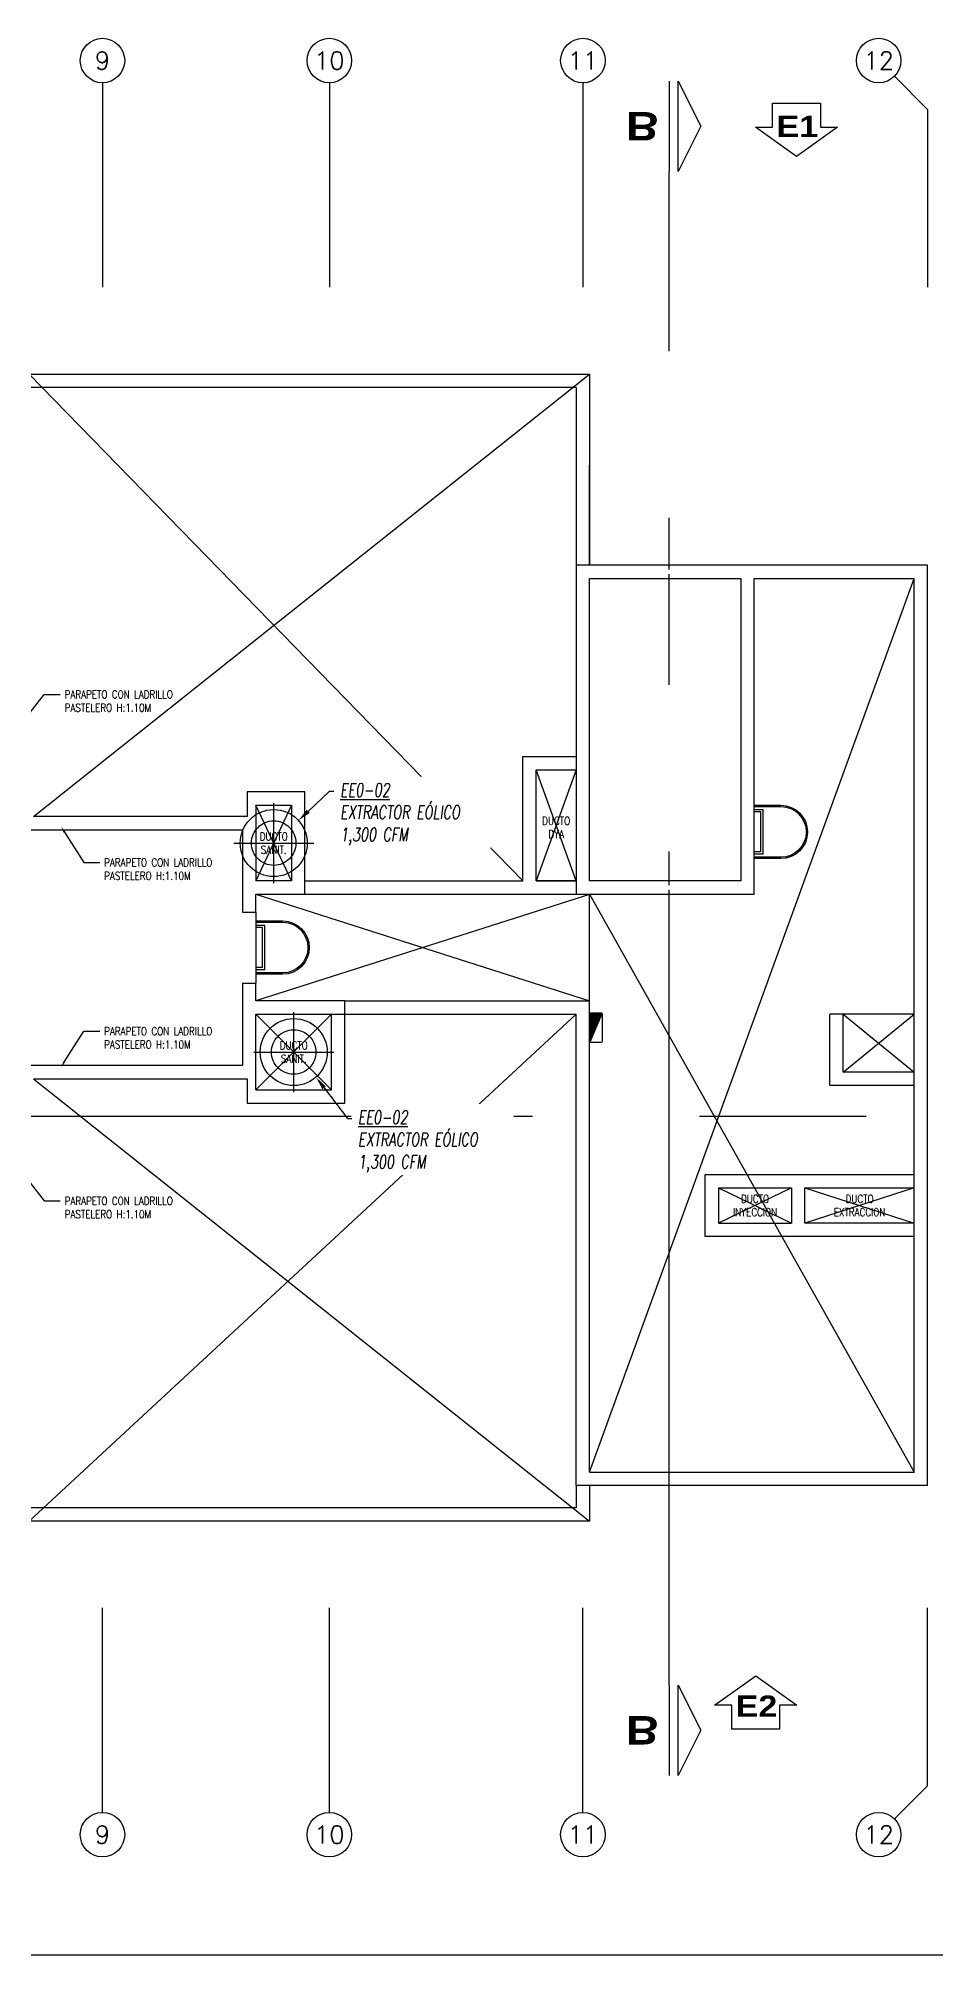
# Model space of a CAD drawing. Header units: millimetres. Extents: x 98 to 155, y -181 to 127.
# Drawn here: x 118.5 to 128.58, y -180.48 to -158.93 of the extents above; entities that cross this region are included whole.
import ezdxf
from ezdxf import colors
from ezdxf.entities.mleader import LeaderData, LeaderLine
from ezdxf.enums import TextEntityAlignment as Align
from ezdxf.math import Vec2, Vec3

# ---------------------------------------------------------------- set-up
doc = ezdxf.new("R2010")
doc.units = ezdxf.units.MM
doc.header["$LTSCALE"] = 15
doc.set_wipeout_variables(frame=1)
for name, pattern in [('CENTER', [2, 1.25, -0.25, 0.25, -0.25]), ('HIDDEN2', [0.1875, 0.125, -0.0625]), ('PHANTOM', [63.5, 31.75, -6.35, 6.35, -6.35, 6.35, -6.35]), ('PHANTOM2', [1.25, 0.625, -0.125, 0.125, -0.125, 0.125, -0.125])]:
    doc.linetypes.add(name, pattern=pattern)
doc.layers.get('0').update_dxf_attribs({"color": 250})
for name, color, linetype in [('A-CORTE', 250, 'CENTER'), ('A-COTAS INT', 250, 'Continuous'), ('A-EJES', 250, 'PHANTOM'), ('A-HATCH', 250, 'Continuous'), ('A-LINEAS', 250, 'Continuous'), ('A-MURO BAJO', 250, 'Continuous'), ('A_50_TextoIndicaciones', 250, 'Continuous'), ('L13 Texto Grande', 150, 'Continuous'), ('L3 Equipos y Ductos', 160, 'Continuous'), ('L5 Linea mediana segmentada', 191, 'HIDDEN2'), ('L6 Linea fina', 141, 'Continuous'), ('L7 Linea fina segmentada', 141, 'HIDDEN2')]:
    doc.layers.add(name, color=color, linetype=linetype)
doc.styles.add('JNV ING', font='romans.shx', dxfattribs={"width": 0.7, "oblique": 8, "height": 0.15})
doc.styles.add('R140', font='ariblk.ttf', dxfattribs={"height": 3.55})
doc.styles.add('R160-75', font='ariblk.ttf', dxfattribs={"height": 0.6})
doc.styles.add('ROMANS', font='romans.shx', dxfattribs={"width": 0.8})
doc.styles.add('TXT_COTAS', font='romans.shx', dxfattribs={"width": 0.8})

# ---------------------------------------------------------------- blocks, each defined once
blk = doc.blocks.new('EEO-01')
at = {"layer": 'L3 Equipos y Ductos'}
blk.add_circle((0, 0), 0.377, dxfattribs=at)
at = {"layer": 'L5 Linea mediana segmentada'}
blk.add_circle((0, 0), 0.25, dxfattribs=at)
at = {"layer": 'L7 Linea fina segmentada'}
for points in [[(0, -0.449), (0, 0.449)], [(-0.449, 0), (0.449, 0)]]:
    blk.add_lwpolyline(points, dxfattribs=at)
blk = doc.blocks.new('*U96')
at = {"linetype": 'Continuous'}
h = blk.add_hatch(dxfattribs=at)
h.set_pattern_fill('ANSI31', color=256, scale=0.1, style=0)
h.set_pattern_definition([(45, (0, 0), (-0.0088388, 0.0088388), [])])
h.paths.add_polyline_path([(0.197, 0.066, 0.414214), (0.175, 0.088), (-0.175, 0.088, 0.198912), (-0.191, 0.082), (0.191, -0.082, 0.198912), (0.197, -0.066)])
blk.add_line((-0.191, 0.082), (0.191, -0.082), dxfattribs=at)
blk.add_lwpolyline([(-0.197, 0.066), (-0.197, -0.066, 0.414214), (-0.175, -0.088), (0.175, -0.088, 0.414214), (0.197, -0.066), (0.197, 0.066, 0.414214), (0.175, 0.088), (-0.175, 0.088, 0.414214)], format="xyb", close=True, dxfattribs=at)
blk = doc.blocks.new('TEXTO DUCTOS PT')
at = {"layer": 'A_50_TextoIndicaciones', "char_height": 0.09, "width": 0.4157, "attachment_point": 5, "style": 'ROMANS'}
for s, insert in [('\\pxsm1,t16;DUCTO DYA', (21.325, -5.575, 0)), ('\\pxsm1,t16;DUCTO SANIT.', (18.15, -5.75, 0)), ('\\pxsm1,t16;DUCTO SANIT.', (18.375, -8.1, 0)), ('\\pxsm1,qc,t16;DUCTO INYECCION', (23.56, -9.825, 0)), ('\\pxsm1,qc,t16;DUCTO EXTRACCION', (24.735, -9.825, 0))]:
    blk.add_mtext(s, dxfattribs=dict(at, insert=insert))
blk = doc.blocks.new('Ejes_Torre C')
for p, q in [((26.85, 16.35), (26.477, 16.723)), ((26.85, -2.5), (26.477, -2.873))]:
    blk.add_line(p, q)
at = {"layer": 'A-EJES', "linetype": 'PHANTOM2'}
for points in [[(17.575, 16.65), (17.575, 14.35)], [(20.125, 16.65), (20.125, 14.35)], [(22.975, 16.65), (22.975, 14.35)], [(26.85, 16.35), (26.85, 14.35)], [(17.575, -2.8), (17.575, -0.5)], [(20.125, -2.8), (20.125, -0.5)], [(22.975, -2.8), (22.975, -0.5)], [(26.85, -2.5), (26.85, -0.5)]]:
    blk.add_lwpolyline(points, dxfattribs=at)
at = {"layer": 'A-EJES', "linetype": 'Continuous'}
for centre in [(17.575, 16.9), (20.125, 16.9), (22.975, 16.9), (26.3, 16.9), (17.575, -3.05), (20.125, -3.05), (22.975, -3.05), (26.3, -3.05)]:
    blk.add_circle(centre, 0.25, dxfattribs=at)
at = {"layer": 'A-EJES', "linetype": 'Continuous', "style": 'ROMANS'}
for s, p in [('9', (17.575, 16.9)), ('10', (20.125, 16.9)), ('11', (22.975, 16.9)), ('12', (26.3, 16.9)), ('9', (17.575, -3.05)), ('10', (20.125, -3.05)), ('11', (22.975, -3.05)), ('12', (26.3, -3.05))]:
    blk.add_text(s, height=0.2, dxfattribs=at).set_placement(p, align=Align.MIDDLE_CENTER)
blk = doc.blocks.new('*U25')
blk.add_lwpolyline([(-4.65, -4.35), (-4.65, 0.15), (-7.86, 0.15), (-0.15, 5.69), (7.57, 0.15), (4.35, 0.15), (4.35, -4.35)], close=True)
at = {"linetype": 'Continuous', "style": 'R140'}
blk.add_attdef('ELEVACION', text='', height=3.55, dxfattribs=at).set_placement((0, 0), align=Align.MIDDLE_CENTER)
blk = doc.blocks.new('*U99')
blk.add_line((-3, -5.08), (-3, 5.08))
blk.add_lwpolyline([(-4.02, 5.08), (-4.02, -5.08), (-6.56, 0)], close=True)
at = {"linetype": 'Continuous', "style": 'R160-75'}
blk.add_attdef('A', text='', height=0.3, dxfattribs=at).set_placement((0, 0), align=Align.MIDDLE_CENTER)
blk = doc.blocks.new('*U29')
blk.add_lwpolyline([(4.35, 4.35), (4.35, -0.15), (7.57, -0.15), (-0.15, -5.69), (-7.86, -0.15), (-4.65, -0.15), (-4.65, 4.35)], close=True)
at = {"linetype": 'Continuous', "style": 'R140'}
blk.add_attdef('ELEVACION', text='', height=3.55, dxfattribs=at).set_placement((0, 0), align=Align.MIDDLE_CENTER)
blk = doc.blocks.new('Cortes-Elev.')
at = {"layer": 'A-CORTE', "linetype": 'CENTER', "ltscale": 0.5}
for points in [[(23.945, 20.831), (23.945, 37.853)], [(-1.966, 27.228), (51.86, 27.228)]]:
    blk.add_lwpolyline(points, dxfattribs=at)
ref = blk.add_blockref('*U99', (23.645, 38.361), dxfattribs=dict(at, xscale=0.1, yscale=0.1, zscale=-0.1, rotation=180))
ref.add_attrib('A', 'B', dxfattribs={"layer": '0', "linetype": 'Continuous', "extrusion": (0, 0, -1), "height": 0.32, "rotation": 180, "style": 'R160-75'}).set_placement((-23.645, 38.361), align=Align.MIDDLE)
ref = blk.add_blockref('*U29', (25.385, 38.36), dxfattribs=dict(at, xscale=0.05980032655866058, yscale=0.05980032655866058, zscale=0.05980032655866058))
ref.add_attrib('ELEVACION', 'E1', dxfattribs={"layer": '0', "linetype": 'Continuous', "height": 0.2392, "style": 'R160-75'}).set_placement((25.385, 38.36), align=Align.MIDDLE_CENTER)
ref = blk.add_blockref('*U25', (24.926, 20.595), dxfattribs=dict(at, xscale=0.05980032655866058, yscale=0.05980032655866058, zscale=0.05980032655866058))
ref.add_attrib('ELEVACION', 'E2', dxfattribs={"layer": '0', "linetype": 'Continuous', "height": 0.2392, "style": 'R160-75'}).set_placement((24.926, 20.595), align=Align.MIDDLE_CENTER)
ref = blk.add_blockref('*U99', (23.645, 20.323), dxfattribs=dict(at, xscale=0.1, yscale=0.1, zscale=-0.1, rotation=180))
ref.add_attrib('A', 'B', dxfattribs={"layer": '0', "linetype": 'Continuous', "extrusion": (0, 0, -1), "height": 0.32, "rotation": 180, "style": 'R160-75'}).set_placement((-23.645, 20.323), align=Align.MIDDLE)
blk = doc.blocks.new('TEXTO NOTAS T')
at = {"layer": 'A_50_TextoIndicaciones'}
ml = blk.add_multileader_mtext('Standard', dxfattribs=at)
ml.set_content('\\pxsm1,t16;TECHO LIGERO BASTIDOR DE ALUMINIO Y COBERTURA POLICARBONATO', color=256, style='TXT_COTAS')
ml.set_leader_properties(color=256)
ml.build(insert=Vec2(0, 0))
ml.multileader.update_dxf_attribs({"dogleg_length": 0.05, "arrow_head_size": 0.07})
ctx = ml.context
ctx.base_point, ctx.char_height, ctx.arrow_head_size, ctx.landing_gap_size, ctx.plane_origin = Vec3(6.178, -2.499), 0.09, 0.07, 0.05, Vec3(8.223, -2.576)
ctx.text_align_type = 2
notes = []
notes.append((ctx, [(0, (1, 1, 0), (7.829, -2.499), (-1, 0), 0.05, [(0, [(8.088, -2.832)], 0, [])])]))
ctx.mtext.insert, ctx.mtext.width, ctx.mtext.defined_height, ctx.mtext.alignment, ctx.mtext.flow_direction = Vec3(7.729, -2.454), 1.51556, 0.515, 3, 5
ml = blk.add_multileader_mtext('Standard', dxfattribs=at)
ml.set_content('\\pxsm1,t16;TECHO LIGERO BASTIDOR DE ALUMINIO Y COBERTURA POLICARBONATO', color=256, style='TXT_COTAS')
ml.set_leader_properties(color=256)
ml.build(insert=Vec2(0, 0))
ml.multileader.update_dxf_attribs({"dogleg_length": 0.05, "arrow_head_size": 0.07})
ctx = ml.context
ctx.base_point, ctx.char_height, ctx.arrow_head_size, ctx.landing_gap_size, ctx.plane_origin = Vec3(10.377, -2.499), 0.09, 0.07, 0.05, Vec3(9.934, -2.576)
notes.append((ctx, [(0, (1, 1, 0), (10.327, -2.499), (1, 0), 0.05, [(0, [(10.069, -2.832)], 0, [])])]))
ctx.mtext.insert, ctx.mtext.width, ctx.mtext.defined_height, ctx.mtext.flow_direction = Vec3(10.427, -2.454), 1.51556, 0.515, 5
ml = blk.add_multileader_mtext('Standard', dxfattribs=at)
ml.set_content('\\pxsm1;PARAPETO CON LADRILLO PASTELERO H:1.10M', color=256, style='TXT_COTAS')
ml.set_leader_properties(color=256)
ml.build(insert=Vec2(0, 0))
ml.multileader.update_dxf_attribs({"dogleg_length": 0.05, "arrow_head_size": 0.07})
ctx = ml.context
ctx.base_point, ctx.char_height, ctx.arrow_head_size, ctx.landing_gap_size, ctx.plane_origin = Vec3(9.303, -3.615), 0.09, 0.07, 0.05, Vec3(9.052, -3.92)
notes.append((ctx, [(0, (1, 1, 0), (9.171, -3.615), (1, 0), 0.132, [(0, [(8.902, -3.376)], 0, [])])]))
ctx.mtext.insert, ctx.mtext.width, ctx.mtext.defined_height, ctx.mtext.flow_direction = Vec3(9.353, -3.57), 1.77393, 0.515, 5
ml = blk.add_multileader_mtext('Standard', dxfattribs=at)
ml.set_content('\\pxsm1;PARAPETO CON LADRILLO PASTELERO H:1.10M', color=256, style='TXT_COTAS')
ml.set_leader_properties(color=256)
ml.build(insert=Vec2(0, 0))
ml.multileader.update_dxf_attribs({"dogleg_length": 0.05, "arrow_head_size": 0.07})
ctx = ml.context
ctx.base_point, ctx.char_height, ctx.arrow_head_size, ctx.landing_gap_size, ctx.plane_origin = Vec3(3.865, -3.622), 0.09, 0.07, 0.05, Vec3(3.621, -3.444)
notes.append((ctx, [(0, (1, 1, 0), (3.686, -3.622), (1, 0), 0.179, [(0, [(3.431, -3.948)], 0, [])])]))
ctx.mtext.insert, ctx.mtext.width, ctx.mtext.defined_height, ctx.mtext.flow_direction = Vec3(3.915, -3.577), 1.77393, 0.515, 5
ml = blk.add_multileader_mtext('Standard', dxfattribs=at)
ml.set_content('\\pxsm1;PARAPETO CON LADRILLO PASTELERO H:1.10M', color=256, style='TXT_COTAS')
ml.set_leader_properties(color=256)
ml.build(insert=Vec2(0, 0))
ml.multileader.update_dxf_attribs({"dogleg_length": 0.05, "arrow_head_size": 0.07})
ctx = ml.context
ctx.base_point, ctx.char_height, ctx.arrow_head_size, ctx.landing_gap_size, ctx.plane_origin = Vec3(15.75, -4.077), 0.09, 0.07, 0.05, Vec3(15.507, -3.899)
notes.append((ctx, [(0, (1, 1, 0), (15.571, -4.077), (1, 0), 0.179, [(0, [(15.317, -4.403)], 0, [])])]))
ctx.mtext.insert, ctx.mtext.width, ctx.mtext.defined_height, ctx.mtext.flow_direction = Vec3(15.8, -4.032), 1.77393, 0.515, 5
ml = blk.add_multileader_mtext('Standard', dxfattribs=at)
ml.set_content('PANELES SOLARES', color=256, style='TXT_COTAS')
ml.set_leader_properties(color=256)
ml.build(insert=Vec2(0, 0))
ml.multileader.update_dxf_attribs({"dogleg_length": 0.05, "arrow_head_size": 0.07})
ctx = ml.context
ctx.base_point, ctx.char_height, ctx.arrow_head_size, ctx.landing_gap_size, ctx.plane_origin = Vec3(11.828, -4.328), 0.09, 0.07, 0.05, Vec3(11.585, -4.151)
notes.append((ctx, [(0, (1, 1, 0), (11.649, -4.328), (1, 0), 0.179, [(0, [(11.522, -4.655)], 0, [])])]))
ctx.mtext.insert, ctx.mtext.width, ctx.mtext.defined_height, ctx.mtext.flow_direction = Vec3(11.878, -4.283), 0.75886, 0.515, 5
ml = blk.add_multileader_mtext('Standard', dxfattribs=at)
ml.set_content('\\pxsm1;PARAPETO CON LADRILLO PASTELERO H:1.10M', color=256, style='TXT_COTAS')
ml.set_leader_properties(color=256)
ml.build(insert=Vec2(0, 0))
ml.multileader.update_dxf_attribs({"dogleg_length": 0.05, "arrow_head_size": 0.07})
ctx = ml.context
ctx.base_point, ctx.char_height, ctx.arrow_head_size, ctx.landing_gap_size, ctx.plane_origin = Vec3(16.194, -5.968), 0.09, 0.07, 0.05, Vec3(15.951, -6.146)
notes.append((ctx, [(0, (1, 1, 0), (16.015, -5.968), (1, 0), 0.179, [(0, [(15.761, -5.568)], 0, [])])]))
ctx.mtext.insert, ctx.mtext.width, ctx.mtext.defined_height, ctx.mtext.flow_direction = Vec3(16.244, -5.923), 1.77393, 0.515, 5
ml = blk.add_multileader_mtext('Standard', dxfattribs=at)
ml.set_content('\\pxsm1;SARDINEL H:0.10M', color=256, style='TXT_COTAS')
ml.set_leader_properties(color=256)
ml.build(insert=Vec2(0, 0))
ml.multileader.update_dxf_attribs({"dogleg_length": 0.05, "arrow_head_size": 0.07})
ctx = ml.context
ctx.base_point, ctx.char_height, ctx.arrow_head_size, ctx.landing_gap_size, ctx.plane_origin = Vec3(7.785, -6.21), 0.09, 0.07, 0.05, Vec3(8.662, -6.357)
ctx.text_align_type = 2
notes.append((ctx, [(0, (1, 1, 0), (8.566, -6.21), (-1, 0), 0.194, [(0, [(8.73, -5.895)], 0, [])])]))
ctx.mtext.insert, ctx.mtext.width, ctx.mtext.defined_height, ctx.mtext.alignment, ctx.mtext.flow_direction = Vec3(8.322, -6.165), 0.68351, 0.515, 3, 5
ml = blk.add_multileader_mtext('Standard', dxfattribs=at)
ml.set_content('PANELES SOLARES', color=256, style='TXT_COTAS')
ml.set_leader_properties(color=256)
ml.build(insert=Vec2(0, 0))
ml.multileader.update_dxf_attribs({"dogleg_length": 0.05, "arrow_head_size": 0.07})
ctx = ml.context
ctx.base_point, ctx.char_height, ctx.arrow_head_size, ctx.landing_gap_size, ctx.plane_origin = Vec3(6.261, -6.419), 0.09, 0.07, 0.05, Vec3(6.018, -6.147)
notes.append((ctx, [(0, (1, 1, 0), (6.082, -6.419), (1, 0), 0.179, [(0, [(5.955, -6.651)], 0, [])])]))
ctx.mtext.insert, ctx.mtext.width, ctx.mtext.defined_height, ctx.mtext.flow_direction = Vec3(6.311, -6.374), 0.75886, 0.515, 5
ml = blk.add_multileader_mtext('Standard', dxfattribs=at)
ml.set_content('\\pxsm1;PARAPETO CON LADRILLO PASTELERO H:1.10M', color=256, style='TXT_COTAS')
ml.set_leader_properties(color=256)
ml.build(insert=Vec2(0, 0))
ml.multileader.update_dxf_attribs({"dogleg_length": 0.05, "arrow_head_size": 0.07})
ctx = ml.context
ctx.base_point, ctx.char_height, ctx.arrow_head_size, ctx.landing_gap_size, ctx.plane_origin = Vec3(1.829, -6.648), 0.09, 0.07, 0.05, Vec3(2.645, -6.501)
ctx.text_align_type = 2
notes.append((ctx, [(0, (1, 1, 0), (2.698, -6.648), (-1, 0), 0.2, [(0, [(2.835, -7.005)], 0, [])])]))
ctx.mtext.insert, ctx.mtext.width, ctx.mtext.defined_height, ctx.mtext.alignment, ctx.mtext.flow_direction = Vec3(2.448, -6.603), 0.68351, 0.515, 3, 5
ml = blk.add_multileader_mtext('Standard', dxfattribs=at)
ml.set_content('\\pxsm1;PARAPETO CON LADRILLO PASTELERO H:1.10M', color=256, style='TXT_COTAS')
ml.set_leader_properties(color=256)
ml.build(insert=Vec2(0, 0))
ml.multileader.update_dxf_attribs({"dogleg_length": 0.05, "arrow_head_size": 0.07})
ctx = ml.context
ctx.base_point, ctx.char_height, ctx.arrow_head_size, ctx.landing_gap_size, ctx.plane_origin = Vec3(16.194, -7.865), 0.09, 0.07, 0.05, Vec3(15.951, -7.687)
notes.append((ctx, [(0, (1, 1, 0), (16.015, -7.865), (1, 0), 0.179, [(0, [(15.761, -8.265)], 0, [])])]))
ctx.mtext.insert, ctx.mtext.width, ctx.mtext.defined_height, ctx.mtext.flow_direction = Vec3(16.244, -7.82), 1.77393, 0.515, 5
ml = blk.add_multileader_mtext('Standard', dxfattribs=at)
ml.set_content('\\pxsm1;PARAPETO CON LADRILLO PASTELERO H:1.10M', color=256, style='TXT_COTAS')
ml.set_leader_properties(color=256)
ml.build(insert=Vec2(0, 0))
ml.multileader.update_dxf_attribs({"dogleg_length": 0.05, "arrow_head_size": 0.07})
ctx = ml.context
ctx.base_point, ctx.char_height, ctx.arrow_head_size, ctx.landing_gap_size, ctx.plane_origin = Vec3(2.19, -8.231), 0.09, 0.07, 0.05, Vec3(1.946, -8.053)
notes.append((ctx, [(0, (1, 1, 0), (2.011, -8.231), (1, 0), 0.179, [(0, [(1.756, -8.558)], 0, [])])]))
ctx.mtext.insert, ctx.mtext.width, ctx.mtext.defined_height, ctx.mtext.flow_direction = Vec3(2.24, -8.186), 0.71502, 0.515, 5
ml = blk.add_multileader_mtext('Standard', dxfattribs=at)
ml.set_content('\\pxsm1;SARDINEL H:0.10M', color=256, style='TXT_COTAS')
ml.set_leader_properties(color=256)
ml.build(insert=Vec2(0, 0))
ml.multileader.update_dxf_attribs({"dogleg_length": 0.05, "arrow_head_size": 0.07})
ctx = ml.context
ctx.base_point, ctx.char_height, ctx.arrow_head_size, ctx.landing_gap_size, ctx.plane_origin = Vec3(7.785, -8.81), 0.09, 0.07, 0.05, Vec3(8.662, -8.957)
ctx.text_align_type = 2
notes.append((ctx, [(0, (1, 1, 0), (8.566, -8.81), (-1, 0), 0.194, [(0, [(8.73, -8.495)], 0, [])])]))
ctx.mtext.insert, ctx.mtext.width, ctx.mtext.defined_height, ctx.mtext.alignment, ctx.mtext.flow_direction = Vec3(8.322, -8.765), 0.68351, 0.515, 3, 5
ml = blk.add_multileader_mtext('Standard', dxfattribs=at)
ml.set_content('PANELES SOLARES', color=256, style='TXT_COTAS')
ml.set_leader_properties(color=256)
ml.build(insert=Vec2(0, 0))
ml.multileader.update_dxf_attribs({"dogleg_length": 0.05, "arrow_head_size": 0.07})
ctx = ml.context
ctx.base_point, ctx.char_height, ctx.arrow_head_size, ctx.landing_gap_size, ctx.plane_origin = Vec3(11.806, -9.456), 0.09, 0.07, 0.05, Vec3(11.562, -9.278)
notes.append((ctx, [(0, (1, 1, 0), (11.627, -9.456), (1, 0), 0.179, [(0, [(11.499, -9.234)], 0, [])])]))
ctx.mtext.insert, ctx.mtext.width, ctx.mtext.defined_height, ctx.mtext.flow_direction = Vec3(11.856, -9.411), 0.75886, 0.515, 5
ml = blk.add_multileader_mtext('Standard', dxfattribs=at)
ml.set_content('\\pxsm1;PARAPETO CON LADRILLO PASTELERO H:1.10M', color=256, style='TXT_COTAS')
ml.set_leader_properties(color=256)
ml.build(insert=Vec2(0, 0))
ml.multileader.update_dxf_attribs({"dogleg_length": 0.05, "arrow_head_size": 0.07})
ctx = ml.context
ctx.base_point, ctx.char_height, ctx.arrow_head_size, ctx.landing_gap_size, ctx.plane_origin = Vec3(15.75, -9.773), 0.09, 0.07, 0.05, Vec3(15.507, -9.951)
notes.append((ctx, [(0, (1, 1, 0), (15.571, -9.773), (1, 0), 0.179, [(0, [(15.317, -9.446)], 0, [])])]))
ctx.mtext.insert, ctx.mtext.width, ctx.mtext.defined_height, ctx.mtext.flow_direction = Vec3(15.8, -9.728), 1.77393, 0.515, 5
ml = blk.add_multileader_mtext('Standard', dxfattribs=at)
ml.set_content('\\pxsm1;PARAPETO CON LADRILLO PASTELERO H:1.10M', color=256, style='TXT_COTAS')
ml.set_leader_properties(color=256)
ml.build(insert=Vec2(0, 0))
ml.multileader.update_dxf_attribs({"dogleg_length": 0.05, "arrow_head_size": 0.07})
ctx = ml.context
ctx.base_point, ctx.char_height, ctx.arrow_head_size, ctx.landing_gap_size, ctx.plane_origin = Vec3(7.508, -10.107), 0.09, 0.07, 0.05, Vec3(7.369, -9.929)
notes.append((ctx, [(0, (1, 1, 0), (7.329, -10.107), (1, 0), 0.179, [(0, [(7.179, -10.433)], 0, [])])]))
ctx.mtext.insert, ctx.mtext.width, ctx.mtext.defined_height, ctx.mtext.flow_direction = Vec3(7.558, -10.062), 1.77393, 0.515, 5
ml = blk.add_multileader_mtext('Standard', dxfattribs=at)
ml.set_content('\\pxsm1,t16;TECHO LIGERO BASTIDOR DE ALUMINIO Y COBERTURA POLICARBONATO', color=256, style='TXT_COTAS')
ml.set_leader_properties(color=256)
ml.build(insert=Vec2(0, 0))
ml.multileader.update_dxf_attribs({"dogleg_length": 0.05, "arrow_head_size": 0.07})
ctx = ml.context
ctx.base_point, ctx.char_height, ctx.arrow_head_size, ctx.landing_gap_size, ctx.plane_origin = Vec3(6.178, -10.96), 0.09, 0.07, 0.05, Vec3(8.223, -11.037)
ctx.text_align_type = 2
notes.append((ctx, [(0, (1, 1, 0), (7.829, -10.96), (-1, 0), 0.05, [(0, [(8.088, -11.294)], 0, [])])]))
ctx.mtext.insert, ctx.mtext.width, ctx.mtext.defined_height, ctx.mtext.alignment, ctx.mtext.flow_direction = Vec3(7.729, -10.915), 1.51556, 0.515, 3, 5
ml = blk.add_multileader_mtext('Standard', dxfattribs=at)
ml.set_content('\\pxsm1,t16;TECHO LIGERO BASTIDOR DE ALUMINIO Y COBERTURA POLICARBONATO', color=256, style='TXT_COTAS')
ml.set_leader_properties(color=256)
ml.build(insert=Vec2(0, 0))
ml.multileader.update_dxf_attribs({"dogleg_length": 0.05, "arrow_head_size": 0.07})
ctx = ml.context
ctx.base_point, ctx.char_height, ctx.arrow_head_size, ctx.landing_gap_size, ctx.plane_origin = Vec3(10.377, -11.028), 0.09, 0.07, 0.05, Vec3(9.934, -11.104)
notes.append((ctx, [(0, (1, 1, 0), (10.327, -11.028), (1, 0), 0.05, [(0, [(10.069, -11.361)], 0, [])])]))
ctx.mtext.insert, ctx.mtext.width, ctx.mtext.defined_height, ctx.mtext.flow_direction = Vec3(10.427, -10.983), 1.51556, 0.515, 5
for ctx, leaders in notes:
    for number, flags, end, landing, length, lines in leaders:
        leader = LeaderData()
        leader.index, (leader.has_last_leader_line, leader.has_dogleg_vector, leader.attachment_direction) = number, flags
        leader.last_leader_point, leader.dogleg_vector, leader.dogleg_length = Vec3(end), Vec3(landing), length
        for number, points, colour, breaks in lines:
            line = LeaderLine()
            line.index, line.vertices, line.color, line.breaks = number, Vec3.list(points), colors.encode_raw_color(colour), breaks
            leader.lines.append(line)
        ctx.leaders.append(leader)

msp = doc.modelspace()

# ---------------------------------------------------------------- linework, layer by layer
for p, q in [((128.4922, -175.2036), (128.4922, -164.8536)), ((128.4923, -164.8536), (128.4923, -164.8536)), ((128.3422, -175.0535), (128.3422, -165.0036)), ((126.6422, -167.6035, 0), (126.5422, -167.6035, 0)), ((126.6172, -167.6285, 0), (126.5422, -167.6285, 0)), ((126.6172, -168.0785, 0), (126.6172, -167.6285, 0)), ((126.6422, -168.1035, 0), (126.6422, -167.6035, 0)), ((126.6172, -168.0785, 0), (126.5422, -168.0785, 0)), ((126.6422, -168.1035, 0), (126.5422, -168.1035, 0)), ((120.9422, -168.7536), (120.9422, -169.5536)), ((121.0422, -168.9036), (120.9422, -168.9036)), ((121.0172, -168.9286), (120.9422, -168.9286)), ((121.0172, -169.3786), (121.0172, -168.9286)), ((121.0422, -169.4036), (121.0422, -168.9036)), ((121.0172, -169.3786), (120.9422, -169.3786)), ((121.0422, -169.4036), (120.9422, -169.4036)), ((121.9422, -169.7536), (124.6922, -169.7536)), ((124.6922, -175.0535), (124.6922, -169.7536)), ((121.7922, -169.9036), (124.5422, -169.9036)), ((124.5422, -175.2035), (124.5422, -169.9036)), ((124.6922, -175.0535), (128.3422, -175.0535)), ((128.4922, -175.2036), (124.5422, -175.2035))]:
    msp.add_line(p, q)
at = {"elevation": 0}
for points in [[(126.5422, -167.5535), (126.8422, -167.5535, -1), (126.8422, -168.1535), (126.5422, -168.1535)], [(126.5422, -167.5685), (126.8422, -167.5685, -1), (126.8422, -168.1385), (126.5422, -168.1385)]]:
    msp.add_lwpolyline(points, format="xyb", dxfattribs=at)
for points in [[(120.9422, -168.8536), (121.2422, -168.8535, -1), (121.2422, -169.4535), (120.9422, -169.4536)], [(120.9422, -168.8686), (121.2422, -168.8685, -1), (121.2422, -169.4385), (120.9422, -169.4386)]]:
    msp.add_lwpolyline(points, format="xyb")
at = {"layer": 'A-HATCH'}
for p, q in [((113.0422, -162.7035), (124.6922, -162.7036)), ((127.3922, -170.7036), (127.3922, -169.9035)), ((127.5422, -169.9035), (127.3922, -169.9035)), ((127.5422, -170.5536), (127.5422, -169.9035)), ((128.3422, -169.9036), (128.3422, -169.9036)), ((128.3422, -170.5536), (127.5422, -170.5536)), ((128.3422, -170.7036), (127.3922, -170.7036)), ((125.9922, -172.4035), (125.9922, -171.7035)), ((125.9922, -171.7035), (128.3422, -171.7035)), ((126.1422, -171.8535, 0), (126.9622, -172.2535, 0)), ((126.9622, -171.8535, 0), (126.1422, -172.2535)), ((126.1422, -171.8535), (126.1422, -172.2535)), ((126.1422, -171.8535), (126.9622, -171.8535)), ((126.9622, -171.8535), (126.9622, -172.2535)), ((127.1122, -171.8535, 0), (128.3422, -172.2535)), ((128.3422, -171.8535), (127.1122, -172.2535, 0)), ((127.1122, -171.8535), (128.3422, -171.8535)), ((127.1122, -172.2535), (127.1122, -171.8535)), ((126.1422, -172.2535), (126.9622, -172.2535)), ((128.3422, -172.2535), (127.1122, -172.2535)), ((128.3422, -172.4035), (125.9922, -172.4035)), ((124.5422, -175.2035), (124.5422, -175.4536)), ((124.6922, -175.2035), (124.6922, -175.6036)), ((124.6922, -175.6036), (111.0923, -175.6036))]:
    msp.add_line(p, q, dxfattribs=at)
for points in [[(124.5422, -175.4536), (103.6172, -175.4536), (103.6172, -173.1286), (101.7922, -173.1286), (101.7922, -169.2286)], [(127.5422, -170.5536), (128.3422, -169.9036), (127.5422, -169.9035), (128.3422, -170.5536)]]:
    msp.add_lwpolyline(points, dxfattribs=at)
at = {"layer": 'A-LINEAS'}
for p, q in [((118.3922, -162.7036), (123.9422, -168.4036)), ((121.3422, -167.5536, 0), (120.9422, -168.4036)), ((121.3422, -168.4036), (120.9422, -167.5536, 0)), ((118.3922, -175.6036), (124.5422, -169.9036)), ((120.9422, -169.9036, 0), (121.7922, -170.7536, 0)), ((120.9422, -170.7536, 0), (121.7922, -169.9036, 0)), ((118.4422, -170.6285, 0), (124.6922, -175.6036))]:
    msp.add_line(p, q, dxfattribs=at)
at = {"layer": 'A-MURO BAJO'}
for p, q in [((120.9422, -167.5536, 0), (120.9422, -168.4036)), ((120.9422, -167.5536, 0), (121.3422, -167.5536, 0)), ((121.3422, -167.5536, 0), (121.3422, -168.4036)), ((121.3422, -168.4036), (120.9422, -168.4036)), ((120.7922, -168.7536), (120.9422, -168.7536)), ((120.7922, -169.5536), (120.9422, -169.5536)), ((120.9422, -170.7536, 0), (120.9422, -169.9036)), ((120.9422, -169.9036), (121.7922, -169.9036)), ((121.7922, -170.7536, 0), (121.7922, -169.9036)), ((120.9422, -170.7536, 0), (121.7922, -170.7536, 0))]:
    msp.add_line(p, q, dxfattribs=at)
for points in [[(120.7922, -169.5536), (120.7922, -170.4785), (118.2922, -170.4785), (118.2922, -172.6287), (107.7922, -172.6287), (107.7922, -172.6786), (106.4922, -172.6786), (106.4922, -171.6286), (104.7422, -171.6286), (104.7422, -166.6786), (106.4922, -166.6786), (106.4922, -165.6286), (107.7922, -165.6285), (107.7922, -165.6785), (118.2922, -165.6788), (118.2922, -167.829), (120.7922, -167.8288), (120.7922, -168.7536)], [(120.9422, -168.7536), (120.9422, -168.5535), (121.4922, -168.5536), (121.4922, -167.4036), (120.8422, -167.4036), (120.8422, -167.6788), (118.4422, -167.679)], [(118.4422, -170.6285), (120.8422, -170.6285), (120.8422, -170.9036), (121.9422, -170.9036), (121.9422, -169.7536), (120.9422, -169.7536), (120.9422, -169.5536)]]:
    msp.add_lwpolyline(points, dxfattribs=at)
at = {"layer": 'L13 Texto Grande'}
msp.add_lwpolyline([(101.6422, -180.4786), (143.8071, -180.4786)], dxfattribs=at)

# ---------------------------------------------------------------- block references
msp.add_blockref('TEXTO NOTAS T', (102.9922, -162.2287))
at = {"xscale": 0.8329883684307131, "yscale": 0.8329883684307131, "zscale": 0.8329883684307131, "rotation": 89.99999999999999}
msp.add_blockref('*U96', (124.7656, -170.0535), dxfattribs=at)
at = {"layer": 'A-CORTE'}
msp.add_blockref('Cortes-Elev.', (101.6422, -198.2785), dxfattribs=at)
at = {"layer": 'A-EJES'}
msp.add_blockref('Ejes_Torre C', (101.6422, -176.0786), dxfattribs=at)
at = {"layer": 'A_50_TextoIndicaciones'}
msp.add_blockref('TEXTO DUCTOS PT', (102.9922, -162.2286), dxfattribs=at)
at = {"layer": 'L7 Linea fina segmentada'}
for p in [(121.1422, -167.9786, 0), (121.3672, -170.3286, 0)]:
    msp.add_blockref('EEO-01', p, dxfattribs=at)

# ---------------------------------------------------------------- next in the draw order: leaders
at = {"layer": 'L6 Linea fina'}
ml = msp.add_multileader_mtext('Standard', dxfattribs=at)
ml.set_content('{\\LEE0-02}\\PEXTRACTOR EÓLICO\\P1,300 CFM', color=12, style='JNV ING')
ml.set_leader_properties(color=256, linetype='ByLayer', lineweight=-1)
ml.build(insert=Vec2(0, 0))
ml.multileader.update_dxf_attribs({"dogleg_length": 0.05, "arrow_head_size": 0.15})
ctx = ml.context
ctx.base_point, ctx.char_height, ctx.arrow_head_size, ctx.landing_gap_size, ctx.plane_origin = Vec3(122.0199, -171.0759, 0), 0.15, 0.15, 0.07, Vec3(121.6213, -171.4044, 0)
notes = []
notes.append((ctx, [(0, (1, 1, 0), (121.9699, -171.0759, 0), (1, 0), 0.05, [(0, [(121.6172, -170.6104, 0)], 0, [])])]))
ctx.mtext.insert, ctx.mtext.width, ctx.mtext.defined_height, ctx.mtext.flow_direction = Vec3(122.0899, -170.9866, 0), 1.675692, 0.6247, 5
ctx.mtext.has_bg_fill, ctx.mtext.bg_color, ctx.mtext.bg_scale_factor, ctx.mtext.bg_transparency, ctx.mtext.use_window_bg_color = 1, -1027028792, 1.5, 0, 1
for ctx, leaders in notes:
    for number, flags, end, landing, length, lines in leaders:
        leader = LeaderData()
        leader.index, (leader.has_last_leader_line, leader.has_dogleg_vector, leader.attachment_direction) = number, flags
        leader.last_leader_point, leader.dogleg_vector, leader.dogleg_length = Vec3(end), Vec3(landing), length
        for number, points, colour, breaks in lines:
            line = LeaderLine()
            line.index, line.vertices, line.color, line.breaks = number, Vec3.list(points), colors.encode_raw_color(colour), breaks
            leader.lines.append(line)
        ctx.leaders.append(leader)

# ---------------------------------------------------------------- next in the draw order: wipeouts: each hides what was drawn before it
msp.add_wipeout([(126.4422, -168.2035), (126.4422, -168.4535), (124.6422, -168.4535), (124.6422, -164.9536), (126.4422, -164.9536), (126.4422, -167.5035), (126.4922, -167.5035), (126.4922, -164.9036), (124.5922, -164.9036), (124.5922, -168.5035), (126.4922, -168.5035), (126.4922, -168.2035)])

# ---------------------------------------------------------------- next in the draw order: linework, layer by layer
for p, q in [((128.4923, -164.8536), (124.5422, -164.8536)), ((124.5422, -164.8536), (124.5422, -168.5535)), ((126.5422, -168.5535), (126.5422, -165.0036)), ((126.5422, -165.0036), (128.3422, -165.0036)), ((120.9422, -168.5535), (124.6922, -169.7536)), ((124.703, -168.5535), (120.9422, -169.7536)), ((124.5422, -168.5535), (126.5422, -168.5535))]:
    msp.add_line(p, q)
for points in [[(121.4922, -168.4035), (123.9422, -168.4035), (123.9422, -167.0036), (124.5422, -167.0036)], [(124.5422, -167.1536), (124.0922, -168.4036), (124.5422, -168.4036), (124.0922, -167.1536)], [(121.4922, -168.5535), (124.5422, -168.5535)]]:
    msp.add_lwpolyline(points)
msp.add_lwpolyline([(124.5422, -168.4036), (124.0922, -168.4036), (124.0922, -167.1536), (124.5422, -167.1536)], close=True)
at = {"layer": 'A-COTAS INT'}
msp.add_lwpolyline([(124.6922, -165.0036), (126.3922, -165.0036), (126.3922, -168.4035), (124.6922, -168.4035)], close=True, dxfattribs=at)
at = {"layer": 'A-HATCH'}
for p, q in [((124.6922, -164.8536), (124.6922, -163.7287)), ((124.5422, -167.1536), (124.5423, -168.4036, 0)), ((124.6922, -174.5784), (124.6922, -168.5535))]:
    msp.add_line(p, q, dxfattribs=at)
for points in [[(124.5422, -162.8535), (103.6172, -162.8535), (103.6172, -165.1786), (101.7922, -165.1786), (101.7922, -169.0786)], [(124.5422, -162.8536), (124.5422, -162.8536), (124.5422, -164.8536)], [(124.6922, -162.7036), (124.6922, -164.8536)]]:
    msp.add_lwpolyline(points, dxfattribs=at)
at = {"layer": 'A-LINEAS'}
for p, q in [((118.4422, -167.679), (124.6922, -162.7036)), ((124.6922, -175.0535), (128.3422, -165.0036)), ((124.6922, -168.5535), (128.3422, -175.0535))]:
    msp.add_line(p, q, dxfattribs=at)

# ---------------------------------------------------------------- next in the draw order: leaders
at = {"layer": 'L6 Linea fina'}
ml = msp.add_multileader_mtext('Standard', dxfattribs=at)
ml.set_content('{\\LEE0-02}\\PEXTRACTOR EÓLICO\\P1,300 CFM', color=12, style='JNV ING')
ml.set_leader_properties(color=256, linetype='ByLayer', lineweight=-1)
ml.build(insert=Vec2(0, 0))
ml.multileader.update_dxf_attribs({"dogleg_length": 0.05, "arrow_head_size": 0.15})
ctx = ml.context
ctx.base_point, ctx.char_height, ctx.arrow_head_size, ctx.landing_gap_size, ctx.plane_origin = Vec3(121.8189, -167.3958, 0), 0.15, 0.15, 0.07, Vec3(121.4202, -167.7243, 0)
notes = []
notes.append((ctx, [(0, (1, 1, 0), (121.7689, -167.3958, 0), (1, 0), 0.05, [(0, [(121.4202, -167.7243, 0)], 0, [])])]))
ctx.mtext.insert, ctx.mtext.width, ctx.mtext.defined_height, ctx.mtext.flow_direction = Vec3(121.8889, -167.3065, 0), 1.675692, 0.6247, 5
ctx.mtext.has_bg_fill, ctx.mtext.bg_color, ctx.mtext.bg_scale_factor, ctx.mtext.bg_transparency, ctx.mtext.use_window_bg_color = 1, -1027028792, 1.5, 0, 1
for ctx, leaders in notes:
    for number, flags, end, landing, length, lines in leaders:
        leader = LeaderData()
        leader.index, (leader.has_last_leader_line, leader.has_dogleg_vector, leader.attachment_direction) = number, flags
        leader.last_leader_point, leader.dogleg_vector, leader.dogleg_length = Vec3(end), Vec3(landing), length
        for number, points, colour, breaks in lines:
            line = LeaderLine()
            line.index, line.vertices, line.color, line.breaks = number, Vec3.list(points), colors.encode_raw_color(colour), breaks
            leader.lines.append(line)
        ctx.leaders.append(leader)

doc.saveas('drawing.dxf')
